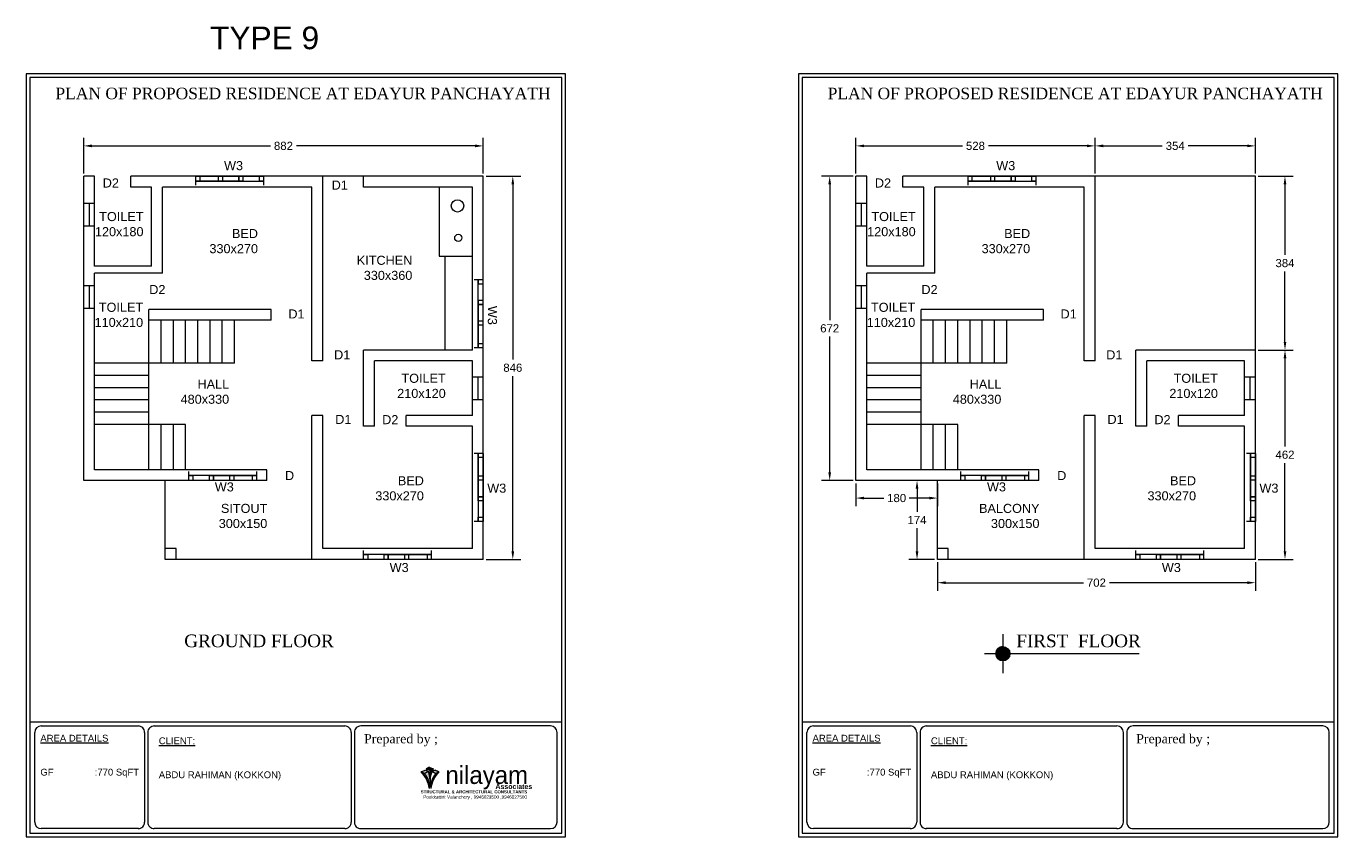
# Model space of a CAD drawing. Header units: inches. Extents: x -2903 to 3367, y -161 to 1064.
# Drawn here: x -306.53 to -277.58, y 846.24 to 864.14 of the extents above; entities that cross this region are included whole.
import ezdxf

# ---------------------------------------------------------------- set-up
doc = ezdxf.new("R2010")
doc.units = ezdxf.units.IN
doc.header["$MEASUREMENT"] = 0
doc.layers.add('--plan', color=7, linetype='Continuous')
doc.layers.add('PLAN', color=10, linetype='Continuous')
doc.styles.add('SA', font='times.ttf')
doc.styles.get("Standard").update_dxf_attribs({"font": 'arial.ttf'})
doc.dimstyles.get("Standard").update_dxf_attribs({"dimtxt": 0.18, "dimasz": 0.18, "dimexe": 0.18, "dimexo": 0.0625, "dimgap": 0.09, "dimtad": 0, "dimtih": 1, "dimtoh": 1, "dimdec": 0, "dimlfac": 100, "dimzin": 0, "dimdsep": 46, "dimtxsty": 'Standard', "dimcen": 0.09, "dimadec": 0, "dimazin": 0, "dimtfac": 1, "dimtdec": 0, "dimtofl": 0, "dimtmove": 0, "dimatfit": 3, "dimfxl": 1, "dimtolj": 1, "dimtzin": 0, "dimarcsym": 0})

# ---------------------------------------------------------------- blocks, each defined once
blk = doc.blocks.new('nilayan new')
h = blk.add_hatch(color=256)
h.set_gradient(color1=(13, 97, 231), color2=(163, 196, 250), one_color=1, tint=0.81, name='HEMISPHERICAL')
h.paths.add_polyline_path([(-542.848, 296.148), (-543.052, 296.23), (-543.218, 296.149), (-543.018, 296.064)])
h.paths.add_polyline_path([(-543.016, 295.622, -0.006631), (-543.013, 295.58, -0.069334), (-542.927, 296.007), (-542.882, 296.026), (-542.848, 296.148), (-543.018, 296.064)])
h = blk.add_hatch(color=256)
h.set_gradient(color1=(171, 171, 160), color2=(233, 233, 231), one_color=1, tint=0.91)
h.paths.add_polyline_path([(-543.265, 296.076), (-543.464, 295.991), (-543.303, 295.916), (-543.099, 296.007)])
h.paths.add_polyline_path([(-543.099, 296.007), (-543.303, 295.916, -0.197043), (-543.05, 295.133, 0.041266), (-543.013, 295.39, -0.030102), (-543.013, 295.58, 0.069334)])
h.paths.add_polyline_path([(-542.927, 296.007), (-542.722, 295.916), (-542.561, 295.991), (-542.76, 296.076)])
h.paths.add_polyline_path([(-542.561, 295.991), (-542.722, 295.916, 0.197043), (-542.976, 295.133, -0.158169)])
for p, q in [((-543.052, 296.23), (-543.218, 296.149)), ((-543.052, 296.23), (-542.848, 296.148)), ((-543.464, 295.991), (-543.265, 296.076)), ((-543.303, 295.916), (-543.464, 295.991)), ((-543.099, 296.007), (-543.303, 295.916)), ((-543.265, 296.076), (-543.099, 296.007)), ((-543.018, 296.064), (-543.218, 296.149)), ((-543.218, 296.149), (-543.163, 296.034)), ((-542.848, 296.148), (-543.018, 296.064)), ((-543.018, 296.064), (-543.016, 295.622)), ((-542.76, 296.076), (-542.927, 296.007)), ((-542.927, 296.007), (-542.722, 295.916)), ((-542.848, 296.148), (-542.882, 296.026)), ((-542.561, 295.991), (-542.76, 296.076)), ((-542.722, 295.916), (-542.561, 295.991))]:
    blk.add_line(p, q)
for points in [[(-543.265, 296.076), (-543.099, 296.007), (-543.303, 295.916), (-543.464, 295.991), (-543.265, 296.076)], [(-542.76, 296.076), (-542.561, 295.991), (-542.722, 295.916), (-542.927, 296.007), (-542.76, 296.076)]]:
    blk.add_lwpolyline(points)
for centre, radius, start, end in [((-544.579, 294.922), 1.544, 7.82588, 43.77778), ((-544.132, 295.215), 1.085, 355.64458, 40.23232), ((-544.588, 295.485), 1.579, 347.09944, 19.3132), ((-541.437, 295.485), 1.579, 160.6868, 192.90056), ((-541.893, 295.215), 1.085, 139.76768, 184.35542), ((-541.446, 294.922), 1.544, 136.22222, 172.17412)]:
    blk.add_arc(centre, radius, start, end)
at = {"attachment_point": 1}
for s, width, insert, char_height in [('{\\fBauhaus|b0|i0|c0|p2;\\C5;nilayam}', 18.84828, (-542.225, 296.297), 0.92248), ('Pookkattiri: Valanchery , 9946023500 ,9946027500', 13.33237, (-543.366, 294.786), 0.168)]:
    blk.add_mtext_dynamic_manual_height_columns(s, width=width, gutter_width=1, heights=[0], dxfattribs=dict(at, insert=insert, char_height=char_height))
for s, insert, char_height, width in [('{\\fArial Greek|b1|i0|c0|p34;STRUCTURAL & ARCHITECTURAL CONSULTANTS}', (-543.495, 295.051), 0.16, 15.33754), ('{\\fBauhaus|b1|i0|c0|p2;Associates}', (-539.651, 295.373), 0.25945, 11.05359)]:
    blk.add_mtext(s, dxfattribs=dict(at, insert=insert, char_height=char_height, width=width))
blk = doc.blocks.new('*D22')
at = {"color": 0, "lineweight": -2, "transparency": 16777216}
for p, q in [((-305.261, 860.888), (-305.261, 861.674)), ((-296.441, 860.888), (-296.441, 861.674)), ((-305.081, 861.494), (-301.139, 861.494)), ((-296.621, 861.494), (-300.563, 861.494))]:
    blk.add_line(p, q, dxfattribs=at)
at = {"color": 0, "transparency": 16777216}
for points in [[(-305.081, 861.524), (-305.081, 861.464), (-305.261, 861.494)], [(-296.621, 861.524), (-296.621, 861.464), (-296.441, 861.494)]]:
    blk.add_solid(points, dxfattribs=at)
at = {"layer": 'Defpoints', "color": 0, "transparency": 16777216}
for p in [(-296.441, 861.494), (-305.261, 860.826), (-296.441, 860.826)]:
    blk.add_point(p, dxfattribs=at)
at = {"color": 0, "transparency": 16777216, "insert": (-300.851, 861.494), "char_height": 0.18, "attachment_point": 5}
blk.add_mtext('\\A1;882', dxfattribs=at)
blk = doc.blocks.new('*D23')
at = {"color": 0, "lineweight": -2, "transparency": 16777216}
for p, q in [((-296.378, 860.826), (-295.608, 860.826)), ((-295.788, 860.646), (-295.788, 856.778)), ((-295.788, 852.546), (-295.788, 856.414)), ((-296.378, 852.366), (-295.608, 852.366))]:
    blk.add_line(p, q, dxfattribs=at)
at = {"color": 0, "transparency": 16777216}
for points in [[(-295.818, 860.646), (-295.758, 860.646), (-295.788, 860.826)], [(-295.818, 852.546), (-295.758, 852.546), (-295.788, 852.366)]]:
    blk.add_solid(points, dxfattribs=at)
at = {"layer": 'Defpoints', "color": 0, "transparency": 16777216}
for p in [(-296.441, 860.826), (-296.441, 852.366), (-295.788, 852.366)]:
    blk.add_point(p, dxfattribs=at)
at = {"color": 0, "transparency": 16777216, "insert": (-295.788, 856.596), "char_height": 0.18, "attachment_point": 5}
blk.add_mtext('\\A1;846', dxfattribs=at)
blk = doc.blocks.new('*D24')
at = {"color": 0, "lineweight": -2, "transparency": 16777216}
for p, q in [((-288.215, 860.888), (-288.215, 861.674)), ((-282.935, 860.888), (-282.935, 861.674)), ((-288.035, 861.494), (-285.864, 861.494)), ((-283.115, 861.494), (-285.286, 861.494))]:
    blk.add_line(p, q, dxfattribs=at)
at = {"color": 0, "transparency": 16777216}
for points in [[(-288.035, 861.524), (-288.035, 861.464), (-288.215, 861.494)], [(-283.115, 861.524), (-283.115, 861.464), (-282.935, 861.494)]]:
    blk.add_solid(points, dxfattribs=at)
at = {"layer": 'Defpoints', "color": 0, "transparency": 16777216}
for p in [(-282.935, 861.494), (-288.215, 860.826), (-282.935, 860.826)]:
    blk.add_point(p, dxfattribs=at)
at = {"color": 0, "transparency": 16777216, "insert": (-285.575, 861.494), "char_height": 0.18, "attachment_point": 5}
blk.add_mtext('\\A1;528', dxfattribs=at)
blk = doc.blocks.new('*D25')
at = {"color": 0, "lineweight": -2, "transparency": 16777216}
for p, q in [((-279.332, 856.986), (-278.562, 856.986)), ((-278.742, 856.806), (-278.742, 854.858)), ((-278.742, 852.546), (-278.742, 854.494)), ((-279.332, 852.366), (-278.562, 852.366))]:
    blk.add_line(p, q, dxfattribs=at)
at = {"color": 0, "transparency": 16777216}
for points in [[(-278.772, 856.806), (-278.712, 856.806), (-278.742, 856.986)], [(-278.772, 852.546), (-278.712, 852.546), (-278.742, 852.366)]]:
    blk.add_solid(points, dxfattribs=at)
at = {"layer": 'Defpoints', "color": 0, "transparency": 16777216}
for p in [(-279.395, 856.986), (-279.395, 852.366), (-278.742, 852.366)]:
    blk.add_point(p, dxfattribs=at)
at = {"color": 0, "transparency": 16777216, "insert": (-278.742, 854.676), "char_height": 0.18, "attachment_point": 5}
blk.add_mtext('\\A1;462', dxfattribs=at)
blk = doc.blocks.new('*D26')
at = {"color": 0, "lineweight": -2, "transparency": 16777216}
for p, q in [((-282.935, 860.888), (-282.935, 861.674)), ((-279.395, 860.888), (-279.395, 861.674)), ((-282.755, 861.494), (-281.453, 861.494)), ((-279.575, 861.494), (-280.876, 861.494))]:
    blk.add_line(p, q, dxfattribs=at)
at = {"color": 0, "transparency": 16777216}
for points in [[(-282.755, 861.524), (-282.755, 861.464), (-282.935, 861.494)], [(-279.575, 861.524), (-279.575, 861.464), (-279.395, 861.494)]]:
    blk.add_solid(points, dxfattribs=at)
at = {"layer": 'Defpoints', "color": 0, "transparency": 16777216}
for p in [(-279.395, 861.494), (-282.935, 860.826), (-279.395, 860.826)]:
    blk.add_point(p, dxfattribs=at)
at = {"color": 0, "transparency": 16777216, "insert": (-281.165, 861.494), "char_height": 0.18, "attachment_point": 5}
blk.add_mtext('\\A1;354', dxfattribs=at)
blk = doc.blocks.new('*D27')
at = {"color": 0, "lineweight": -2, "transparency": 16777216}
for p, q in [((-279.332, 860.826), (-278.562, 860.826)), ((-278.742, 860.646), (-278.742, 859.088)), ((-278.742, 857.166), (-278.742, 858.724)), ((-279.332, 856.986), (-278.562, 856.986))]:
    blk.add_line(p, q, dxfattribs=at)
at = {"color": 0, "transparency": 16777216}
for points in [[(-278.772, 860.646), (-278.712, 860.646), (-278.742, 860.826)], [(-278.772, 857.166), (-278.712, 857.166), (-278.742, 856.986)]]:
    blk.add_solid(points, dxfattribs=at)
at = {"layer": 'Defpoints', "color": 0, "transparency": 16777216}
for p in [(-279.395, 860.826), (-279.395, 856.986), (-278.742, 856.986)]:
    blk.add_point(p, dxfattribs=at)
at = {"color": 0, "transparency": 16777216, "insert": (-278.742, 858.906), "char_height": 0.18, "attachment_point": 5}
blk.add_mtext('\\A1;384', dxfattribs=at)
blk = doc.blocks.new('*D28')
at = {"color": 0, "lineweight": -2, "transparency": 16777216}
for p, q in [((-288.277, 860.826), (-288.973, 860.826)), ((-288.793, 860.646), (-288.793, 857.648)), ((-288.793, 854.286), (-288.793, 857.284)), ((-288.277, 854.106), (-288.973, 854.106))]:
    blk.add_line(p, q, dxfattribs=at)
at = {"color": 0, "transparency": 16777216}
for points in [[(-288.823, 860.646), (-288.763, 860.646), (-288.793, 860.826)], [(-288.823, 854.286), (-288.763, 854.286), (-288.793, 854.106)]]:
    blk.add_solid(points, dxfattribs=at)
at = {"layer": 'Defpoints', "color": 0, "transparency": 16777216}
for p in [(-288.215, 860.826), (-288.793, 854.106), (-288.215, 854.106)]:
    blk.add_point(p, dxfattribs=at)
at = {"color": 0, "transparency": 16777216, "insert": (-288.793, 857.466), "char_height": 0.18, "attachment_point": 5}
blk.add_mtext('\\A1;672', dxfattribs=at)
blk = doc.blocks.new('*D29')
at = {"color": 0, "lineweight": -2, "transparency": 16777216}
for p, q in [((-288.215, 854.043), (-288.215, 853.54)), ((-286.415, 854.043), (-286.415, 853.54)), ((-288.035, 853.72), (-287.595, 853.72)), ((-286.595, 853.72), (-287.035, 853.72))]:
    blk.add_line(p, q, dxfattribs=at)
at = {"color": 0, "transparency": 16777216}
for points in [[(-288.035, 853.75), (-288.035, 853.69), (-288.215, 853.72)], [(-286.595, 853.75), (-286.595, 853.69), (-286.415, 853.72)]]:
    blk.add_solid(points, dxfattribs=at)
at = {"layer": 'Defpoints', "color": 0, "transparency": 16777216}
for p in [(-288.215, 854.106), (-286.415, 854.106), (-286.415, 853.72)]:
    blk.add_point(p, dxfattribs=at)
at = {"color": 0, "transparency": 16777216, "insert": (-287.315, 853.72), "char_height": 0.18, "attachment_point": 5}
blk.add_mtext('\\A1;180', dxfattribs=at)
blk = doc.blocks.new('*D30')
at = {"color": 0, "lineweight": -2, "transparency": 16777216}
for p, q in [((-286.477, 854.106), (-287.045, 854.106)), ((-286.865, 853.926), (-286.865, 853.416)), ((-286.865, 852.546), (-286.865, 853.055)), ((-286.477, 852.366), (-287.045, 852.366))]:
    blk.add_line(p, q, dxfattribs=at)
at = {"color": 0, "transparency": 16777216}
for points in [[(-286.895, 853.926), (-286.835, 853.926), (-286.865, 854.106)], [(-286.895, 852.546), (-286.835, 852.546), (-286.865, 852.366)]]:
    blk.add_solid(points, dxfattribs=at)
at = {"layer": 'Defpoints', "color": 0, "transparency": 16777216}
for p in [(-286.415, 854.106), (-286.865, 852.366), (-286.415, 852.366)]:
    blk.add_point(p, dxfattribs=at)
at = {"color": 0, "transparency": 16777216, "insert": (-286.865, 853.236), "char_height": 0.18, "attachment_point": 5}
blk.add_mtext('\\A1;174', dxfattribs=at)
blk = doc.blocks.new('*D31')
at = {"color": 0, "lineweight": -2, "transparency": 16777216}
for p, q in [((-286.415, 852.303), (-286.415, 851.672)), ((-279.395, 852.303), (-279.395, 851.672)), ((-286.235, 851.852), (-283.192, 851.852)), ((-279.575, 851.852), (-282.618, 851.852))]:
    blk.add_line(p, q, dxfattribs=at)
at = {"color": 0, "transparency": 16777216}
for points in [[(-286.235, 851.882), (-286.235, 851.822), (-286.415, 851.852)], [(-279.575, 851.882), (-279.575, 851.822), (-279.395, 851.852)]]:
    blk.add_solid(points, dxfattribs=at)
at = {"layer": 'Defpoints', "color": 0, "transparency": 16777216}
for p in [(-286.415, 852.366), (-279.395, 852.366), (-279.395, 851.852)]:
    blk.add_point(p, dxfattribs=at)
at = {"color": 0, "transparency": 16777216, "insert": (-282.905, 851.852), "char_height": 0.18, "attachment_point": 5}
blk.add_mtext('\\A1;702', dxfattribs=at)

msp = doc.modelspace()

# ---------------------------------------------------------------- hatches: boundary and pattern name
h = msp.add_hatch(color=256)
h.dxf.hatch_style = 1
h.paths.add_polyline_path([(-284.969, 850.442, 0.414214), (-285.125, 850.286), (-284.969, 850.286)])
h.paths.add_polyline_path([(-284.814, 850.286), (-284.969, 850.286), (-284.969, 850.131, 0.414214)])
h.paths.add_polyline_path([(-284.969, 850.286), (-285.125, 850.286, 0.414214), (-284.969, 850.131)])
h = msp.add_hatch(color=256)
h.dxf.hatch_style = 1
h.paths.add_polyline_path([(-284.969, 850.442), (-284.969, 850.286), (-284.814, 850.286, 0.414214)])

# ---------------------------------------------------------------- linework, layer by layer
at = {"layer": '--plan', "ltscale": 0.1}
for p, q in [((-302.79, 860.826), (-302.79, 860.626)), ((-302.79, 860.806), (-302.79, 860.716)), ((-302.7, 860.826), (-302.7, 860.716)), ((-302.7, 860.806), (-302.7, 860.716)), ((-302.29, 860.826), (-302.29, 860.716)), ((-302.29, 860.806), (-302.29, 860.716)), ((-302.2, 860.826), (-302.2, 860.716)), ((-302.2, 860.826), (-302.2, 860.716)), ((-301.835, 860.826), (-301.835, 860.716)), ((-301.835, 860.806), (-301.835, 860.716)), ((-301.745, 860.826), (-301.745, 860.716)), ((-301.745, 860.826), (-301.745, 860.716)), ((-285.744, 860.826), (-285.744, 860.626)), ((-285.744, 860.806), (-285.744, 860.716)), ((-285.654, 860.826), (-285.654, 860.716)), ((-285.654, 860.806), (-285.654, 860.716)), ((-285.244, 860.826), (-285.244, 860.716)), ((-285.244, 860.806), (-285.244, 860.716)), ((-285.154, 860.826), (-285.154, 860.716)), ((-285.154, 860.826), (-285.154, 860.716)), ((-284.789, 860.826), (-284.789, 860.716)), ((-284.789, 860.806), (-284.789, 860.716)), ((-284.699, 860.826), (-284.699, 860.716)), ((-284.699, 860.826), (-284.699, 860.716)), ((-301.745, 860.716), (-302.79, 860.716)), ((-284.699, 860.716), (-285.744, 860.716)), ((-296.551, 858.082), (-296.551, 857.037)), ((-296.441, 858.082), (-296.551, 858.082)), ((-296.441, 858.082), (-296.551, 858.082)), ((-296.461, 857.992), (-296.551, 857.992)), ((-296.441, 857.992), (-296.551, 857.992)), ((-296.441, 857.627), (-296.551, 857.627)), ((-296.441, 857.627), (-296.551, 857.627)), ((-296.461, 857.537), (-296.551, 857.537)), ((-296.441, 857.537), (-296.551, 857.537)), ((-296.441, 857.037), (-296.641, 857.037)), ((-296.461, 857.127), (-296.551, 857.127)), ((-296.441, 857.127), (-296.551, 857.127)), ((-296.461, 857.037), (-296.551, 857.037)), ((-296.441, 854.706), (-296.641, 854.706)), ((-296.461, 854.706), (-296.551, 854.706)), ((-296.551, 853.661), (-296.551, 854.706)), ((-279.395, 854.706), (-279.595, 854.706)), ((-279.415, 854.706), (-279.505, 854.706)), ((-279.505, 853.661), (-279.505, 854.706)), ((-296.461, 854.616), (-296.551, 854.616)), ((-296.441, 854.616), (-296.551, 854.616)), ((-279.415, 854.616), (-279.505, 854.616)), ((-279.395, 854.616), (-279.505, 854.616)), ((-302.487, 854.216), (-301.442, 854.216)), ((-302.487, 854.106), (-302.487, 854.216)), ((-302.487, 854.106), (-302.487, 854.216)), ((-302.397, 854.126), (-302.397, 854.216)), ((-302.397, 854.106), (-302.397, 854.216)), ((-302.032, 854.106), (-302.032, 854.216)), ((-302.032, 854.106), (-302.032, 854.216)), ((-301.942, 854.126), (-301.942, 854.216)), ((-301.942, 854.106), (-301.942, 854.216)), ((-301.532, 854.126), (-301.532, 854.216)), ((-301.532, 854.106), (-301.532, 854.216)), ((-301.442, 854.106), (-301.442, 854.306)), ((-301.442, 854.126), (-301.442, 854.216)), ((-296.461, 854.206), (-296.551, 854.206)), ((-296.441, 854.206), (-296.551, 854.206)), ((-296.441, 854.116), (-296.551, 854.116)), ((-296.441, 854.116), (-296.551, 854.116)), ((-285.441, 854.216), (-284.396, 854.216)), ((-285.441, 854.106), (-285.441, 854.216)), ((-285.441, 854.106), (-285.441, 854.216)), ((-285.351, 854.126), (-285.351, 854.216)), ((-285.351, 854.106), (-285.351, 854.216)), ((-284.986, 854.106), (-284.986, 854.216)), ((-284.986, 854.106), (-284.986, 854.216)), ((-284.896, 854.126), (-284.896, 854.216)), ((-284.896, 854.106), (-284.896, 854.216)), ((-284.486, 854.126), (-284.486, 854.216)), ((-284.486, 854.106), (-284.486, 854.216)), ((-284.396, 854.106), (-284.396, 854.306)), ((-284.396, 854.126), (-284.396, 854.216)), ((-279.415, 854.206), (-279.505, 854.206)), ((-279.395, 854.206), (-279.505, 854.206)), ((-279.395, 854.116), (-279.505, 854.116)), ((-279.395, 854.116), (-279.505, 854.116)), ((-296.461, 853.751), (-296.551, 853.751)), ((-296.441, 853.751), (-296.551, 853.751)), ((-296.441, 853.661), (-296.551, 853.661)), ((-296.441, 853.661), (-296.551, 853.661)), ((-279.415, 853.751), (-279.505, 853.751)), ((-279.395, 853.751), (-279.505, 853.751)), ((-279.395, 853.661), (-279.505, 853.661)), ((-279.395, 853.661), (-279.505, 853.661)), ((-298.626, 852.476), (-297.581, 852.476)), ((-298.626, 852.366), (-298.626, 852.476)), ((-298.626, 852.366), (-298.626, 852.476)), ((-298.536, 852.386), (-298.536, 852.476)), ((-298.536, 852.366), (-298.536, 852.476)), ((-298.171, 852.366), (-298.171, 852.476)), ((-298.171, 852.366), (-298.171, 852.476)), ((-298.081, 852.386), (-298.081, 852.476)), ((-298.081, 852.366), (-298.081, 852.476)), ((-297.671, 852.386), (-297.671, 852.476)), ((-297.671, 852.366), (-297.671, 852.476)), ((-297.581, 852.366), (-297.581, 852.566)), ((-297.581, 852.386), (-297.581, 852.476)), ((-281.58, 852.476), (-280.535, 852.476)), ((-281.58, 852.366), (-281.58, 852.476)), ((-281.58, 852.366), (-281.58, 852.476)), ((-281.49, 852.386), (-281.49, 852.476)), ((-281.49, 852.366), (-281.49, 852.476)), ((-281.125, 852.366), (-281.125, 852.476)), ((-281.125, 852.366), (-281.125, 852.476)), ((-281.035, 852.386), (-281.035, 852.476)), ((-281.035, 852.366), (-281.035, 852.476)), ((-280.625, 852.386), (-280.625, 852.476)), ((-280.625, 852.366), (-280.625, 852.476)), ((-280.535, 852.366), (-280.535, 852.566)), ((-280.535, 852.386), (-280.535, 852.476))]:
    msp.add_line(p, q, dxfattribs=at)
for p, q in [((-305.261, 854.106), (-305.261, 860.826)), ((-305.021, 860.826), (-305.261, 860.826)), ((-305.021, 860.586), (-305.021, 860.826)), ((-299.981, 860.826), (-304.221, 860.826)), ((-296.441, 860.826), (-304.221, 860.826)), ((-304.221, 860.586), (-304.221, 860.826)), ((-302.79, 860.826), (-301.29, 860.826)), ((-301.29, 860.826), (-301.29, 860.626)), ((-299.981, 856.746), (-299.981, 860.826)), ((-299.081, 860.586), (-299.081, 860.826)), ((-296.441, 852.366), (-296.441, 860.826)), ((-288.215, 854.106), (-288.215, 860.826)), ((-287.975, 860.826), (-288.215, 860.826)), ((-287.975, 860.586), (-287.975, 860.826)), ((-282.935, 860.826), (-287.175, 860.826)), ((-279.395, 860.826), (-287.175, 860.826)), ((-287.175, 860.586), (-287.175, 860.826)), ((-285.744, 860.826), (-284.244, 860.826)), ((-284.244, 860.826), (-284.244, 860.626)), ((-282.935, 856.746), (-282.935, 860.826)), ((-279.395, 852.366), (-279.395, 860.826)), ((-305.021, 858.836), (-305.021, 860.586)), ((-303.761, 860.586), (-304.221, 860.586)), ((-303.761, 858.836), (-303.761, 860.586)), ((-303.761, 859.356), (-303.761, 860.586)), ((-303.521, 858.686), (-303.521, 860.586)), ((-300.221, 860.586), (-303.521, 860.586)), ((-300.221, 856.746), (-300.221, 860.586)), ((-296.681, 860.586), (-299.081, 860.586)), ((-296.681, 856.986), (-296.681, 860.586)), ((-287.975, 858.836), (-287.975, 860.586)), ((-286.715, 860.586), (-287.175, 860.586)), ((-286.715, 858.836), (-286.715, 860.586)), ((-286.715, 859.356), (-286.715, 860.586)), ((-286.475, 858.686), (-286.475, 860.586)), ((-283.175, 860.586), (-286.475, 860.586)), ((-283.175, 856.746), (-283.175, 860.586)), ((-305.021, 860.221), (-305.261, 860.221)), ((-305.141, 860.221), (-305.141, 859.721)), ((-287.975, 860.221), (-288.215, 860.221)), ((-288.095, 860.221), (-288.095, 859.721)), ((-305.021, 859.721), (-305.261, 859.721)), ((-287.975, 859.721), (-288.215, 859.721)), ((-305.021, 859.311), (-305.021, 859.356)), ((-303.761, 859.311), (-303.761, 859.356)), ((-287.975, 859.311), (-287.975, 859.356)), ((-286.715, 859.311), (-286.715, 859.356)), ((-305.021, 859.116), (-305.021, 859.161)), ((-303.761, 859.116), (-303.761, 859.161)), ((-297.291, 859.058), (-297.291, 856.986)), ((-287.975, 859.116), (-287.975, 859.161)), ((-286.715, 859.116), (-286.715, 859.161)), ((-303.761, 858.836), (-305.021, 858.836)), ((-303.761, 858.836), (-304.221, 858.836)), ((-286.715, 858.836), (-287.975, 858.836)), ((-286.715, 858.836), (-287.175, 858.836)), ((-305.021, 854.346), (-305.021, 858.686)), ((-303.761, 858.686), (-305.021, 858.686)), ((-303.521, 858.686), (-303.761, 858.686)), ((-296.441, 858.537), (-296.641, 858.537)), ((-296.441, 857.037), (-296.441, 858.537)), ((-287.975, 854.346), (-287.975, 858.686)), ((-286.715, 858.686), (-287.975, 858.686)), ((-286.475, 858.686), (-286.715, 858.686)), ((-305.021, 858.405), (-305.261, 858.405)), ((-305.141, 858.405), (-305.141, 857.905)), ((-287.975, 858.405), (-288.215, 858.405)), ((-288.095, 858.405), (-288.095, 857.905)), ((-305.021, 857.905), (-305.261, 857.905)), ((-303.821, 854.346), (-303.821, 857.886)), ((-303.521, 857.886), (-303.821, 857.886)), ((-301.121, 857.886), (-303.521, 857.886)), ((-301.121, 857.646), (-301.121, 857.886)), ((-287.975, 857.905), (-288.215, 857.905)), ((-286.775, 854.346), (-286.775, 857.886)), ((-286.475, 857.886), (-286.775, 857.886)), ((-284.075, 857.886), (-286.475, 857.886)), ((-284.075, 857.646), (-284.075, 857.886)), ((-301.121, 857.646), (-303.821, 857.646)), ((-303.551, 856.696), (-303.551, 857.646)), ((-303.281, 856.696), (-303.281, 857.646)), ((-303.011, 856.696), (-303.011, 857.646)), ((-302.741, 856.696), (-302.741, 857.646)), ((-302.471, 856.696), (-302.471, 857.646)), ((-302.201, 856.696), (-302.201, 857.646)), ((-301.931, 856.696), (-301.931, 857.646)), ((-284.075, 857.646), (-286.775, 857.646)), ((-286.505, 856.696), (-286.505, 857.646)), ((-286.235, 856.696), (-286.235, 857.646)), ((-285.965, 856.696), (-285.965, 857.646)), ((-285.695, 856.696), (-285.695, 857.646)), ((-285.425, 856.696), (-285.425, 857.646)), ((-285.155, 856.696), (-285.155, 857.646)), ((-284.885, 856.696), (-284.885, 857.646)), ((-299.081, 855.306), (-299.081, 856.986)), ((-296.681, 856.986), (-299.081, 856.986)), ((-282.035, 855.306), (-282.035, 856.986)), ((-279.395, 856.986), (-282.035, 856.986)), ((-299.981, 856.746), (-300.221, 856.746)), ((-298.841, 855.306), (-298.841, 856.746)), ((-296.681, 856.746), (-298.841, 856.746)), ((-296.681, 855.546), (-296.681, 856.746)), ((-282.935, 856.746), (-283.175, 856.746)), ((-281.795, 855.306), (-281.795, 856.746)), ((-279.635, 856.746), (-281.795, 856.746)), ((-279.635, 855.546), (-279.635, 856.746)), ((-301.931, 856.696), (-305.021, 856.696)), ((-303.821, 856.426), (-305.021, 856.426)), ((-284.885, 856.696), (-287.975, 856.696)), ((-286.775, 856.426), (-287.975, 856.426)), ((-303.821, 856.156), (-305.021, 856.156)), ((-296.681, 856.396), (-296.441, 856.396)), ((-296.561, 856.396), (-296.561, 855.896)), ((-286.775, 856.156), (-287.975, 856.156)), ((-279.635, 856.396), (-279.395, 856.396)), ((-279.515, 856.396), (-279.515, 855.896)), ((-303.821, 855.886), (-305.021, 855.886)), ((-296.681, 855.896), (-296.441, 855.896)), ((-286.775, 855.886), (-287.975, 855.886)), ((-279.635, 855.896), (-279.395, 855.896)), ((-303.821, 855.616), (-305.021, 855.616)), ((-300.221, 852.366), (-300.221, 855.546)), ((-299.981, 855.546), (-300.221, 855.546)), ((-299.981, 852.606), (-299.981, 855.546)), ((-298.141, 855.306), (-298.141, 855.546)), ((-296.681, 855.546), (-298.141, 855.546)), ((-286.775, 855.616), (-287.975, 855.616)), ((-283.175, 852.366), (-283.175, 855.546)), ((-282.935, 855.546), (-283.175, 855.546)), ((-282.935, 852.606), (-282.935, 855.546)), ((-281.095, 855.306), (-281.095, 855.546)), ((-279.635, 855.546), (-281.095, 855.546)), ((-303.011, 855.346), (-305.021, 855.346)), ((-303.551, 854.346), (-303.551, 855.346)), ((-303.281, 854.346), (-303.281, 855.346)), ((-303.011, 854.346), (-303.011, 855.346)), ((-298.841, 855.306), (-299.081, 855.306)), ((-296.681, 855.306), (-298.141, 855.306)), ((-296.681, 852.606), (-296.681, 855.306)), ((-285.965, 855.346), (-287.975, 855.346)), ((-286.505, 854.346), (-286.505, 855.346)), ((-286.235, 854.346), (-286.235, 855.346)), ((-285.965, 854.346), (-285.965, 855.346)), ((-281.795, 855.306), (-282.035, 855.306)), ((-279.635, 855.306), (-281.095, 855.306)), ((-279.635, 852.606), (-279.635, 855.306)), ((-296.551, 854.706), (-296.551, 853.661)), ((-296.441, 854.706), (-296.441, 853.206)), ((-279.505, 854.706), (-279.505, 853.661)), ((-279.395, 854.706), (-279.395, 853.206)), ((-301.221, 854.106), (-305.261, 854.106)), ((-301.221, 854.346), (-305.021, 854.346)), ((-303.461, 852.366), (-303.461, 854.106)), ((-302.942, 854.106), (-302.942, 854.306)), ((-301.442, 854.106), (-302.942, 854.106)), ((-301.221, 854.106), (-301.221, 854.346)), ((-296.551, 854.251), (-296.551, 853.206)), ((-284.175, 854.106), (-288.215, 854.106)), ((-284.175, 854.346), (-287.975, 854.346)), ((-286.415, 852.366), (-286.415, 854.106)), ((-285.896, 854.106), (-285.896, 854.306)), ((-284.396, 854.106), (-285.896, 854.106)), ((-284.175, 854.106), (-284.175, 854.346)), ((-279.505, 854.251), (-279.505, 853.206)), ((-296.551, 853.661), (-296.551, 853.751)), ((-296.551, 853.751), (-296.441, 853.751)), ((-279.505, 853.661), (-279.505, 853.751)), ((-279.505, 853.751), (-279.395, 853.751)), ((-296.551, 853.206), (-296.551, 853.296)), ((-296.551, 853.296), (-296.441, 853.296)), ((-279.505, 853.206), (-279.505, 853.296)), ((-279.505, 853.296), (-279.395, 853.296)), ((-296.441, 853.206), (-296.641, 853.206)), ((-279.395, 853.206), (-279.595, 853.206)), ((-303.221, 852.606), (-303.461, 852.606)), ((-296.441, 852.366), (-303.461, 852.366)), ((-303.221, 852.366), (-303.221, 852.606)), ((-296.681, 852.606), (-299.981, 852.606)), ((-299.081, 852.366), (-299.081, 852.566)), ((-297.581, 852.366), (-299.081, 852.366)), ((-286.175, 852.606), (-286.415, 852.606)), ((-279.395, 852.366), (-286.415, 852.366)), ((-286.175, 852.366), (-286.175, 852.606)), ((-279.635, 852.606), (-282.935, 852.606)), ((-282.035, 852.366), (-282.035, 852.566)), ((-280.535, 852.366), (-282.035, 852.366)), ((-284.969, 850.715), (-284.969, 849.858)), ((-285.377, 850.286), (-281.961, 850.286)), ((-306.199, 848.689), (-304.054, 848.689)), ((-303.708, 848.689), (-299.498, 848.689)), ((-294.953, 848.689), (-299.141, 848.689)), ((-289.153, 848.689), (-287.008, 848.689)), ((-286.662, 848.689), (-282.452, 848.689)), ((-277.907, 848.689), (-282.095, 848.689)), ((-306.341, 848.195), (-306.341, 848.547)), ((-306.341, 846.567), (-306.341, 848.45)), ((-303.918, 848.547), (-303.918, 848.195)), ((-303.918, 848.45), (-303.918, 846.567)), ((-303.844, 848.547), (-303.844, 848.195)), ((-303.844, 848.45), (-303.844, 846.567)), ((-299.356, 848.547), (-299.356, 848.195)), ((-299.356, 848.45), (-299.356, 846.567)), ((-299.282, 848.547), (-299.282, 848.195)), ((-299.282, 848.45), (-299.282, 846.567)), ((-294.811, 848.195), (-294.811, 848.547)), ((-294.811, 846.567), (-294.811, 848.45)), ((-289.295, 848.195), (-289.295, 848.547)), ((-289.295, 846.567), (-289.295, 848.45)), ((-286.872, 848.547), (-286.872, 848.195)), ((-286.872, 848.45), (-286.872, 846.567)), ((-286.798, 848.547), (-286.798, 848.195)), ((-286.798, 848.45), (-286.798, 846.567)), ((-282.311, 848.547), (-282.311, 848.195)), ((-282.311, 848.45), (-282.311, 846.567)), ((-282.237, 848.547), (-282.237, 848.195)), ((-282.237, 848.45), (-282.237, 846.567)), ((-277.765, 848.195), (-277.765, 848.547)), ((-277.765, 846.567), (-277.765, 848.45)), ((-304.054, 846.425), (-306.199, 846.425)), ((-299.498, 846.425), (-303.708, 846.425)), ((-299.141, 846.425), (-294.953, 846.425)), ((-287.008, 846.425), (-289.153, 846.425)), ((-282.452, 846.425), (-286.662, 846.425)), ((-282.095, 846.425), (-277.907, 846.425))]:
    msp.add_line(p, q)
for points in [[(-302.79, 860.716), (-301.745, 860.716), (-301.835, 860.716), (-301.835, 860.826)], [(-302.335, 860.716), (-301.29, 860.716), (-301.38, 860.716), (-301.38, 860.826)], [(-285.744, 860.716), (-284.699, 860.716), (-284.789, 860.716), (-284.789, 860.826)], [(-285.289, 860.716), (-284.244, 860.716), (-284.334, 860.716), (-284.334, 860.826)], [(-296.551, 857.492), (-296.551, 858.537), (-296.551, 858.447), (-296.441, 858.447)], [(-296.551, 857.037), (-296.551, 858.082), (-296.551, 857.992), (-296.441, 857.992)], [(-301.897, 854.216), (-302.942, 854.216), (-302.852, 854.216), (-302.852, 854.106)], [(-301.442, 854.216), (-302.487, 854.216), (-302.397, 854.216), (-302.397, 854.106)], [(-284.851, 854.216), (-285.896, 854.216), (-285.806, 854.216), (-285.806, 854.106)], [(-284.396, 854.216), (-285.441, 854.216), (-285.351, 854.216), (-285.351, 854.106)], [(-298.036, 852.476), (-299.081, 852.476), (-298.991, 852.476), (-298.991, 852.366)], [(-297.581, 852.476), (-298.626, 852.476), (-298.536, 852.476), (-298.536, 852.366)], [(-280.99, 852.476), (-282.035, 852.476), (-281.945, 852.476), (-281.945, 852.366)], [(-280.535, 852.476), (-281.58, 852.476), (-281.49, 852.476), (-281.49, 852.366)]]:
    msp.add_lwpolyline(points)
msp.add_lwpolyline([(-296.681, 860.586), (-297.417, 860.586), (-297.417, 859.058), (-296.681, 859.058)], close=True)
for centre, radius in [((-297.009, 860.169), 0.137), ((-296.992, 859.463), 0.0794), ((-284.969, 850.286), 0.155)]:
    msp.add_circle(centre, radius)
for centre, radius, start, end in [((-284.969, 850.286), 0.155, 90, 0), ((-306.199, 848.547), 0.142, 90, 180), ((-304.057, 848.55), 0.139, 358.8163, 91.1837), ((-303.705, 848.55), 0.139, 88.8163, 181.1837), ((-299.495, 848.55), 0.139, 358.8163, 91.1837), ((-299.144, 848.55), 0.139, 88.8163, 181.1837), ((-294.953, 848.547), 0.142, 0, 90), ((-289.153, 848.547), 0.142, 90, 180), ((-287.011, 848.55), 0.139, 358.8163, 91.1837), ((-286.659, 848.55), 0.139, 88.8163, 181.1837), ((-282.449, 848.55), 0.139, 358.8163, 91.1837), ((-282.098, 848.55), 0.139, 88.8163, 181.1837), ((-277.907, 848.547), 0.142, 0, 90), ((-306.199, 846.567), 0.142, 180, 270), ((-304.057, 846.564), 0.139, 268.8163, 1.1837), ((-303.705, 846.564), 0.139, 178.8163, 271.1837), ((-299.495, 846.564), 0.139, 268.8163, 1.1837), ((-299.144, 846.564), 0.139, 178.8163, 271.1837), ((-294.953, 846.567), 0.142, 270, 0), ((-289.153, 846.567), 0.142, 180, 270), ((-287.011, 846.564), 0.139, 268.8163, 1.1837), ((-286.659, 846.564), 0.139, 178.8163, 271.1837), ((-282.449, 846.564), 0.139, 268.8163, 1.1837), ((-282.098, 846.564), 0.139, 178.8163, 271.1837), ((-277.907, 846.567), 0.142, 270, 0)]:
    msp.add_arc(centre, radius, start, end)
at = {"layer": 'PLAN', "color": 0}
for p, q in [((-306.45, 848.779), (-294.706, 848.779)), ((-289.404, 848.779), (-277.66, 848.779)), ((-306.448, 846.325), (-294.704, 846.325)), ((-289.402, 846.325), (-277.658, 846.325))]:
    msp.add_line(p, q, dxfattribs=at)
for points in [[(-294.623, 863.083), (-306.529, 863.083), (-306.529, 846.244), (-294.623, 846.244)], [(-277.577, 863.083), (-289.483, 863.083), (-289.483, 846.244), (-277.577, 846.244)], [(-294.704, 863.002), (-306.448, 863.002), (-306.448, 846.325), (-294.704, 846.325)], [(-277.658, 863.002), (-289.402, 863.002), (-289.402, 846.325), (-277.658, 846.325)]]:
    msp.add_lwpolyline(points, close=True, dxfattribs=at)

# ---------------------------------------------------------------- block references
at = {"xscale": 0.4291517377367637, "yscale": 0.4291517377367637, "zscale": 0.4291517377367637}
msp.add_blockref('nilayan new', (-64.579, 720.649), dxfattribs=at)

# ---------------------------------------------------------------- texts
at = {"layer": '--plan', "ltscale": 0.1, "attachment_point": 1, "style": 'SA'}
for s, insert, char_height, width in [('\\A1;   PLAN OF PROPOSED RESIDENCE AT EDAYUR PANCHAYATH', (-306.172, 862.779), 0.25484, 15.94342), ('\\A1;   PLAN OF PROPOSED RESIDENCE AT EDAYUR PANCHAYATH', (-289.126, 862.779), 0.25484, 15.94342), ('GROUND FLOOR', (-303.041, 850.708), 0.28, 17.51749), ('FIRST  FLOOR', (-284.675, 850.708), 0.28, 17.51749)]:
    msp.add_mtext(s, dxfattribs=dict(at, insert=insert, char_height=char_height, width=width))
at = {"attachment_point": 1}
for s, width, insert, char_height in [('TYPE 9', 2.53707, (-302.47, 864.128), 0.5), ('\\pxqr;D2', 1.58774, (-306.071, 860.775), 0.2), ('\\pxqr;D2', 1.58774, (-289.025, 860.775), 0.2), ('\\pxqr;D1', 1.58774, (-301.017, 860.729), 0.2), ('\\pxqr;TOILET\\P120x180', 1.58774, (-305.528, 860.034), 0.2), ('\\pxqr;TOILET\\P120x180', 1.58774, (-288.482, 860.034), 0.2), ('\\pxqr;BED\\P330x270', 1.58774, (-303.001, 859.659), 0.2), ('\\pxqr;BED\\P330x270', 1.58774, (-285.955, 859.659), 0.2), ('\\pxqr;KITCHEN\\P330x360', 1.59803, (-299.604, 859.069), 0.2), ('\\pxqr;D2', 1.58774, (-305.044, 858.423), 0.2), ('\\pxqr;D2', 1.58774, (-287.998, 858.423), 0.2), ('\\pxqr;TOILET\\P110x210', 1.58774, (-305.536, 858.031), 0.2), ('\\pxqr;D1', 1.58774, (-301.973, 857.884), 0.2), ('\\pxqr;TOILET\\P110x210', 1.58774, (-288.491, 858.031), 0.2), ('\\pxqr;D1', 1.58774, (-284.928, 857.884), 0.2), ('\\pxqr;D1', 1.58774, (-300.963, 856.982), 0.2), ('\\pxqr;D1', 1.58774, (-283.918, 856.982), 0.2), ('\\pxqr;TOILET\\P210x120', 1.58774, (-298.856, 856.464), 0.2), ('\\pxqr;TOILET\\P210x120', 1.58774, (-281.811, 856.464), 0.2), ('\\pxqr;HALL\\P480x330', 1.58774, (-303.637, 856.335), 0.2), ('\\pxqr;HALL\\P480x330', 1.58774, (-286.591, 856.335), 0.2), ('\\pxqr;D1', 1.58774, (-300.938, 855.557), 0.2), ('\\pxqr;D2', 1.58774, (-299.902, 855.551), 0.2), ('\\pxqr;D1', 1.58774, (-283.892, 855.557), 0.2), ('\\pxqr;D2', 1.58774, (-282.856, 855.551), 0.2), ('\\pxqr;D', 1.58774, (-302.203, 854.317), 0.2), ('\\pxqr;BED\\P330x270', 1.58774, (-299.339, 854.203), 0.2), ('\\pxqr;D', 1.58774, (-285.157, 854.317), 0.2), ('\\pxqr;BED\\P330x270', 1.58774, (-282.293, 854.203), 0.2), ('\\pxqr;SITOUT\\P300x150', 1.58774, (-302.795, 853.592), 0.2), ('\\pxqr;BALCONY\\P300x150', 1.58774, (-285.749, 853.592), 0.2)]:
    msp.add_mtext_dynamic_manual_height_columns(s, width=width, gutter_width=1, heights=[0], dxfattribs=dict(at, insert=insert, char_height=char_height))
for s, insert, char_height, width in [('W3', (-302.162, 861.158), 0.2, 1.42076), ('W3', (-285.116, 861.158), 0.2, 1.42076), ('W3', (-302.366, 854.067), 0.2, 1.42076), ('W3', (-296.352, 854.039), 0.2, 1.42076), ('W3', (-285.32, 854.067), 0.2, 1.42076), ('W3', (-279.306, 854.039), 0.2, 1.42076), ('W3', (-298.506, 852.287), 0.2, 1.42076), ('W3', (-281.46, 852.287), 0.2, 1.42076), ('{\\fTimes New Roman|b0|i0|c0|p18;Prepared by ;}', (-299.072, 848.509), 0.20249, 4.70043), ('{\\fTimes New Roman|b0|i0|c0|p18;Prepared by ;}', (-299.072, 848.509), 0.20249, 4.70043), ('{\\fTimes New Roman|b0|i0|c0|p18;Prepared by ;}', (-282.026, 848.509), 0.20249, 4.70043), ('{\\fTimes New Roman|b0|i0|c0|p18;Prepared by ;}', (-282.026, 848.509), 0.20249, 4.70043)]:
    msp.add_mtext(s, dxfattribs=dict(at, insert=insert, char_height=char_height, width=width))
at = {"insert": (-296.342, 857.962), "char_height": 0.2, "width": 1.42076, "attachment_point": 7, "rotation": 270}
msp.add_mtext('W3', dxfattribs=at)
at = {"layer": 'PLAN', "color": 0, "char_height": 0.14999, "attachment_point": 1}
for s, insert, width in [('\\pxt4.6154;{\\LAREA DETAILS}\\P\\P\\P\\ptz;GF ^I^I:770 SqFT', (-306.217, 848.495), 2.45692), ('\\pxt4.6154;{\\LCLIENT:\\P\\P\\P}ABDU RAHIMAN (KOKKON)', (-303.603, 848.437), 3.01126), ('\\pxt4.6154;{\\LAREA DETAILS}\\P\\P\\P\\ptz;GF ^I^I:770 SqFT', (-289.171, 848.495), 2.45692), ('\\pxt4.6154;{\\LCLIENT:\\P\\P\\P}ABDU RAHIMAN (KOKKON)', (-286.558, 848.437), 3.01126)]:
    msp.add_mtext(s, dxfattribs=dict(at, insert=insert, width=width))

# ---------------------------------------------------------------- dimensions: what is measured, and where the dimension line sits
for base, p1, p2, picture, middle in [((-296.441, 861.494), (-305.261, 860.826), (-296.441, 860.826), '*D22', (-300.851, 861.494)), ((-282.935, 861.494), (-288.215, 860.826), (-282.935, 860.826), '*D24', (-285.575, 861.494)), ((-279.395, 861.494), (-282.935, 860.826), (-279.395, 860.826), '*D26', (-281.165, 861.494)), ((-286.415, 853.72), (-288.215, 854.106), (-286.415, 854.106), '*D29', (-287.315, 853.72)), ((-279.395, 851.852), (-286.415, 852.366), (-279.395, 852.366), '*D31', (-282.905, 851.852))]:
    dim = msp.add_linear_dim(base=base, p1=p1, p2=p2, dimstyle='Standard')
    dim.commit()
    dim.dimension.update_dxf_attribs({"geometry": picture, "text_midpoint": middle})
for base, p1, p2, picture, middle in [((-295.788, 852.366), (-296.441, 860.826), (-296.441, 852.366), '*D23', (-295.788, 856.596)), ((-288.793, 854.106), (-288.215, 860.826), (-288.215, 854.106), '*D28', (-288.793, 857.466)), ((-278.742, 856.986), (-279.395, 860.826), (-279.395, 856.986), '*D27', (-278.742, 858.906)), ((-278.742, 852.366), (-279.395, 856.986), (-279.395, 852.366), '*D25', (-278.742, 854.676)), ((-286.865, 852.366), (-286.415, 854.106), (-286.415, 852.366), '*D30', (-286.865, 853.236))]:
    dim = msp.add_linear_dim(base=base, p1=p1, p2=p2, angle=90, dimstyle='Standard')
    dim.commit()
    dim.dimension.update_dxf_attribs({"geometry": picture, "text_midpoint": middle})

doc.saveas('drawing.dxf')
